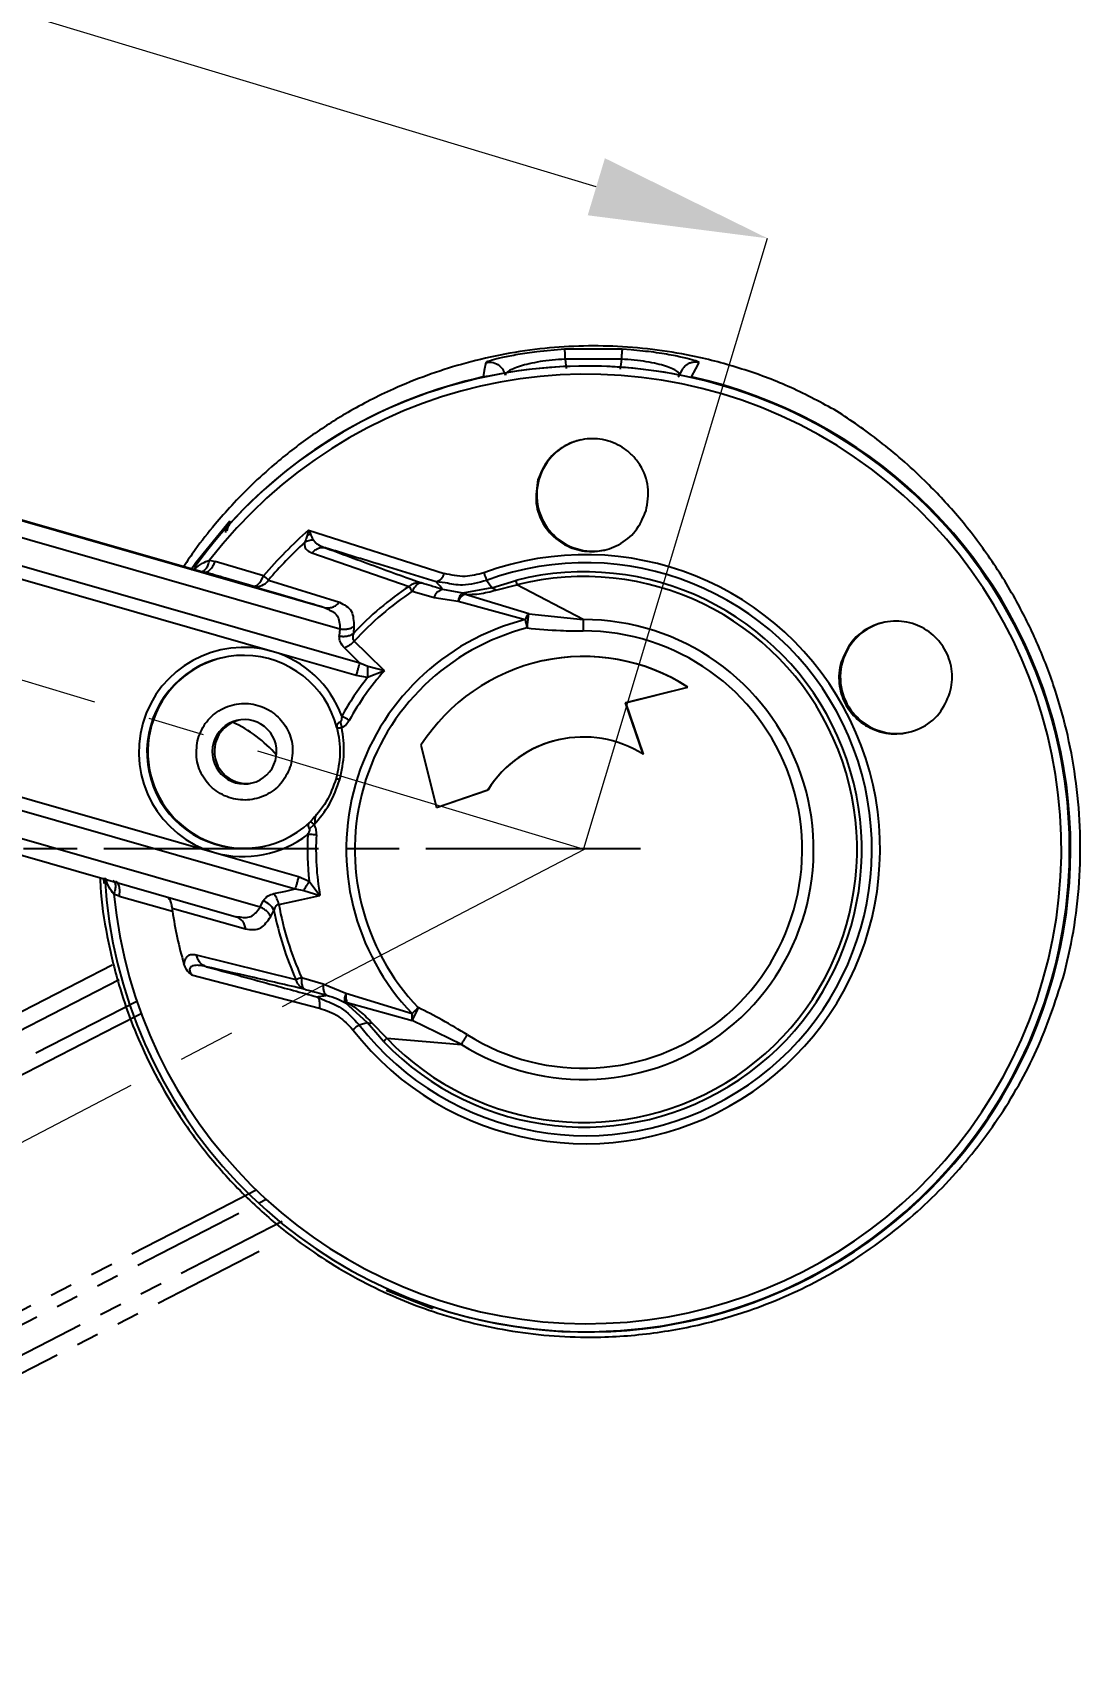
# Model space of a CAD drawing. Header units: millimetres. Extents: x 2451 to 4400, y 944 to 2322.
# Drawn here: x 4160.4 to 4219, y 1328.3 to 1419.1 of the extents above; entities that cross this region are included whole.
import ezdxf

# ---------------------------------------------------------------- set-up
doc = ezdxf.new("R2010")
doc.units = ezdxf.units.MM
for name, pattern in [('AM_ISO08W050', [18, 12, -1.5, 3, -1.5]), ('CENTER2', [28.575, 19.05, -3.175, 3.175, -3.175]), ('PHANTOM', [12.7, 6.35, -1.27, 1.27, -1.27, 1.27, -1.27])]:
    doc.linetypes.add(name, pattern=pattern)
for name, color, linetype, lineweight in [('AM_5', 3, 'Continuous', 25), ('AM_7', 4, 'AM_ISO08W050', 25), ('单点划线', 1, 'CENTER2', 13), ('标注', 3, 'Continuous', 13)]:
    doc.layers.add(name, color=color, linetype=linetype, lineweight=lineweight)
doc.styles.add('SLDTEXTSTYLE1', font='txt.shx', dxfattribs={"width": 0.7, "bigfont": 'gbcbig.shx'})
doc.dimstyles.new('SLDDIMSTYLE12$0', dxfattribs={"dimtxt": 12, "dimasz": 10, "dimexe": 0, "dimexo": 0.0625, "dimgap": 0.875, "dimtad": 1, "dimdec": 1, "dimlfac": 1.8, "dimrnd": 1e-09, "dimzin": 12, "dimdsep": 46, "dimtxsty": 'SLDTEXTSTYLE1', "dimcen": 0.09, "dimdle": 8.16, "dimclrd": 3, "dimclre": 3, "dimadec": 0, "dimazin": 3, "dimtfac": 1, "dimtdec": 1, "dimtofl": 0, "dimtmove": 0, "dimatfit": 3, "dimfxl": 0, "dimfrac": 2, "dimtolj": 1, "dimlwd": 5, "dimlwe": 5, "dimarcsym": 0})
doc.dimstyles.new('SLDDIMSTYLE12$2', dxfattribs={"dimtxt": 12, "dimasz": 10, "dimexe": 0, "dimexo": 0.0625, "dimgap": 0.875, "dimtad": 1, "dimdec": 1, "dimlfac": 1.8, "dimrnd": 1e-09, "dimzin": 12, "dimdsep": 46, "dimtxsty": 'SLDTEXTSTYLE1', "dimcen": 0.09, "dimdle": 8.16, "dimclrd": 3, "dimclre": 3, "dimadec": 0, "dimazin": 3, "dimtfac": 1, "dimtdec": 1, "dimtofl": 0, "dimtmove": 0, "dimatfit": 3, "dimfxl": 0, "dimfrac": 2, "dimtolj": 1, "dimlwd": 5, "dimlwe": 5, "dimarcsym": 0})

# ---------------------------------------------------------------- blocks, each defined once
blk = doc.blocks.new('*D80')
at = {"layer": 'Defpoints', "color": 0, "transparency": 16777216}
for p in [(3947.817, 1446.705), (3948.953, 1381.845), (4191.231, 1373.392), (4191.231, 1373.392), (3965.941, 1255.972)]:
    blk.add_point(p, dxfattribs=at)
at = {"layer": '标注', "color": 3, "linetype": 'Continuous', "lineweight": 5, "transparency": 16777216}
blk.add_arc((4191.231, 1373.392), 242.426, 165.60197, 205.16456, dxfattribs=at)
at = {"layer": '标注', "color": 3, "transparency": 16777216}
for points in [[(3954.814, 1434.12), (3958.025, 1433.225), (3959.105, 1443.305)], [(3973.308, 1271.047), (3970.32, 1269.568), (3976.252, 1261.346)]]:
    blk.add_solid(points, dxfattribs=at)
at = {"layer": '标注', "color": 0, "transparency": 16777216, "insert": (3955.724, 1351.199), "char_height": 10, "attachment_point": 5, "rotation": 275.38327, "style": 'SLDTEXTSTYLE1'}
blk.add_mtext('\\A1;60%%D', dxfattribs=at)
blk = doc.blocks.new('*D73')
at = {"layer": 'AM_5', "color": 3, "linetype": 'Continuous', "lineweight": 5, "transparency": 16777216}
blk.add_arc((4191.126, 1373.423), 206.755, 166.00983, 177.22853, dxfattribs=at)
at = {"layer": 'AM_5', "color": 3, "transparency": 16777216}
for points in [[(3988.897, 1423.849), (3992.111, 1422.966), (3993.156, 1433.05)], [(3986.279, 1383.38), (3982.947, 1383.461), (3984.371, 1373.423)]]:
    blk.add_solid(points, dxfattribs=at)
at = {"layer": 'Defpoints', "color": 0, "transparency": 16777216}
for p in [(3947.817, 1446.705), (3988.291, 1413.492), (3967.681, 1373.423), (4191.231, 1373.392), (4194.38, 1373.423)]:
    blk.add_point(p, dxfattribs=at)
at = {"layer": 'AM_5', "color": 0, "transparency": 16777216, "insert": (3979.778, 1404.56), "char_height": 12, "attachment_point": 5, "rotation": 81.61918, "style": 'SLDTEXTSTYLE1'}
blk.add_mtext('\\A1;15%%D', dxfattribs=at)
blk = doc.blocks.new('*D62')
at = {"layer": 'AM_5', "color": 3, "linetype": 'Continuous', "lineweight": 5, "transparency": 16777216}
for p, q in [((4001.86, 1431.427), (4011.875, 1464.679)), ((4191.912, 1410.454), (4021.45, 1461.795))]:
    blk.add_line(p, q, dxfattribs=at)
at = {"layer": 'AM_5', "color": 3, "lineweight": 5, "transparency": 16777216}
blk.add_line((4191.208, 1373.443), (4201.487, 1407.57), dxfattribs=at)
at = {"layer": 'AM_5', "color": 3, "transparency": 16777216}
for points in [[(4021.931, 1463.391), (4020.97, 1460.199), (4011.875, 1464.679)], [(4192.392, 1412.05), (4191.431, 1408.858), (4201.487, 1407.57)]]:
    blk.add_solid(points, dxfattribs=at)
at = {"layer": 'Defpoints', "color": 0, "transparency": 16777216}
for p in [(4011.875, 1464.679), (4001.842, 1431.367), (4191.19, 1373.383)]:
    blk.add_point(p, dxfattribs=at)
at = {"layer": 'AM_5', "color": 0, "transparency": 16777216, "insert": (4106.842, 1443.256), "char_height": 12, "attachment_point": 5, "rotation": 343.23837, "style": 'SLDTEXTSTYLE1'}
blk.add_mtext('\\A1;225', dxfattribs=at)

msp = doc.modelspace()

# ---------------------------------------------------------------- linework, layer by layer
at = {"color": 7, "linetype": 'Continuous', "lineweight": 25}
for p, q in [((4185.785, 1400.657), (4185.734, 1400.626)), ((4190.137, 1401.367), (4188.594, 1401.226)), ((4193.355, 1401.367), (4190.137, 1401.367)), ((4193.311, 1400.811), (4190.164, 1400.811)), ((4190.164, 1400.811), (4190.232, 1400.285)), ((4193.311, 1400.812), (4193.244, 1400.246)), ((4193.852, 1401.333), (4193.355, 1401.367)), ((4197.659, 1400.625), (4197.475, 1400.713)), ((4185.708, 1399.821), (4185.695, 1399.818)), ((4188.704, 1394.09), (4188.651, 1394.079)), ((4157.684, 1392.39), (4176.72, 1386.931)), ((4169.918, 1388.894), (4157.708, 1392.395)), ((4157.41, 1391.519), (4177.579, 1385.735)), ((4175.824, 1391.245), (4175.746, 1390.959)), ((4175.824, 1391.245), (4183.411, 1388.832)), ((4175.824, 1391.245), (4175.946, 1391.01)), ((4178.694, 1383.814), (4156.968, 1390.044)), ((4176.011, 1389.975), (4181.441, 1388.106)), ((4173.793, 1384.469), (4156.766, 1389.351)), ((4169.437, 1389.032), (4169.45, 1389.07)), ((4169.833, 1388.94), (4169.988, 1388.909)), ((4169.988, 1388.909), (4169.918, 1388.894)), ((4170.288, 1389.563), (4170.599, 1389.499)), ((4173.31, 1388.697), (4170.599, 1389.499)), ((4182.95, 1388.366), (4179.801, 1389.328)), ((4172.711, 1388.121), (4172.943, 1388.052)), ((4173.582, 1388.462), (4177.544, 1387.221)), ((4182.837, 1387.473), (4181.621, 1387.828)), ((4183.465, 1388.3), (4182.95, 1388.366)), ((4184.448, 1387.725), (4183.337, 1387.928)), ((4186.07, 1388.019), (4184.448, 1387.725)), ((4186.07, 1388.019), (4185.771, 1388.442)), ((4186.07, 1388.019), (4186.739, 1388.229)), ((4186.3, 1387.899), (4187.471, 1388.186)), ((4186.739, 1388.229), (4187.412, 1388.441)), ((4191.179, 1386.249), (4187.471, 1388.186)), ((4176.72, 1386.931), (4176.823, 1386.862)), ((4176.72, 1386.931), (4176.937, 1386.905)), ((4176.923, 1386.908), (4176.909, 1386.863)), ((4184.192, 1387.253), (4182.837, 1387.473)), ((4187.926, 1386.244), (4184.192, 1387.253)), ((4188.134, 1386.572), (4184.52, 1387.668)), ((4188.134, 1386.572), (4191.179, 1386.249)), ((4177.579, 1385.735), (4177.54, 1385.335)), ((4178.359, 1385.863), (4178.33, 1385.472)), ((4178.492, 1383.121), (4173.793, 1384.469)), ((4178.694, 1383.814), (4177.823, 1384.669)), ((4179.145, 1383.63), (4178.694, 1383.814)), ((4180.066, 1383.387), (4179.125, 1383.016)), ((4180.066, 1383.387), (4179.145, 1383.63)), ((4188.927, 1383.943), (4188.918, 1383.941)), ((4205.675, 1383.892), (4205.604, 1383.877)), ((4179.125, 1383.016), (4178.492, 1383.121)), ((4193.547, 1381.601), (4197.027, 1382.469)), ((4193.555, 1381.603), (4197.036, 1382.471)), ((4197.036, 1382.471), (4197.027, 1382.469)), ((4193.555, 1381.603), (4193.547, 1381.601)), ((4194.539, 1378.718), (4193.547, 1381.601)), ((4194.548, 1378.72), (4193.555, 1381.603)), ((4177.596, 1380.527), (4177.68, 1380.204)), ((4166.994, 1380.335), (4167.048, 1380.346)), ((4177.406, 1380.241), (4177.434, 1380.178)), ((4170.508, 1379.354), (4170.625, 1379.379)), ((4182.104, 1379.22), (4182.972, 1375.739)), ((4194.548, 1378.72), (4194.539, 1378.718)), ((4153.541, 1378.105), (4170.568, 1373.222)), ((4153.346, 1377.413), (4175.073, 1371.183)), ((4182.972, 1375.739), (4185.854, 1376.732)), ((4182.981, 1375.741), (4185.863, 1376.734)), ((4185.863, 1376.734), (4185.854, 1376.732)), ((4152.723, 1375.088), (4171.77, 1369.626)), ((4173.114, 1370.163), (4152.945, 1375.947)), ((4182.981, 1375.741), (4182.972, 1375.739)), ((4176.124, 1374.778), (4175.882, 1374.55)), ((4170.568, 1373.222), (4175.268, 1371.874)), ((4164.363, 1371.809), (4164.384, 1371.482)), ((4175.268, 1371.874), (4175.86, 1371.628)), ((4175.86, 1371.628), (4176.46, 1370.813)), ((4165.235, 1370.789), (4164.937, 1370.902)), ((4165.235, 1370.789), (4168.208, 1369.948)), ((4173.114, 1370.163), (4173.292, 1370.518)), ((4175.073, 1371.183), (4175.552, 1371.099)), ((4175.552, 1371.099), (4176.46, 1370.813)), ((4168.195, 1370.103), (4172.305, 1368.95)), ((4171.759, 1369.629), (4171.892, 1369.631)), ((4173.708, 1369.64), (4173.889, 1369.982)), ((4171.965, 1369.582), (4171.951, 1369.538)), ((4175.131, 1366.1), (4169.563, 1367.487)), ((4169.283, 1366.382), (4176.439, 1364.518)), ((4175.429, 1366.237), (4176.648, 1365.887)), ((4217.34, 1365.982), (4217.327, 1365.98)), ((4176.362, 1365.092), (4176.294, 1365.15)), ((4176.294, 1365.15), (4176.713, 1364.956)), ((4176.648, 1365.887), (4177.912, 1365.351)), ((4177.912, 1365.351), (4181.609, 1364.215)), ((4166.468, 1364.207), (4165.061, 1363.484)), ((4179.103, 1363.72), (4177.881, 1364.822)), ((4177.972, 1364.83), (4181.613, 1363.83)), ((4178.644, 1363.586), (4179.103, 1363.72)), ((4179.593, 1363.148), (4179.103, 1363.72)), ((4180.201, 1362.832), (4179.361, 1363.696)), ((4184.367, 1362.488), (4181.613, 1363.83)), ((4180.018, 1362.653), (4179.593, 1363.148)), ((4180.201, 1362.832), (4184.367, 1362.488)), ((4170.405, 1353.076), (4172.893, 1354.354)), ((4180.168, 1348.756), (4182.753, 1347.731)), ((4182.761, 1347.833), (4182.759, 1347.829)), ((4197.053, 1347.026), (4197.066, 1347.029))]:
    msp.add_line(p, q, dxfattribs=at)
at = {"color": 7, "linetype": 'PHANTOM', "lineweight": 25}
for p, q in [((4147.894, 1358.237), (4165.51, 1367.283)), ((4148.289, 1357.414), (4165.766, 1366.388)), ((4166.225, 1364.893), (4148.976, 1356.036)), ((4165.061, 1363.484), (4149.303, 1355.393)), ((4154.979, 1344.347), (4173.448, 1353.831)), ((4154.648, 1344.985), (4170.405, 1353.076)), ((4174.355, 1352.588), (4155.69, 1343.004)), ((4156.116, 1342.225), (4173.743, 1351.276))]:
    msp.add_line(p, q, dxfattribs=at)
at = {"color": 7, "linetype": 'Continuous', "lineweight": 25, "flags": 128}
for points in [[(4185.734, 1400.626), (4185.65, 1400.173), (4185.583, 1399.817)], [(4197.234, 1399.817), (4197.472, 1400.27), (4197.659, 1400.625)], [(4185.789, 1399.838), (4185.762, 1399.838), (4185.583, 1399.817)], [(4196.686, 1400.196), (4196.494, 1399.83), (4196.478, 1399.8)], [(4171.416, 1391.745), (4169.523, 1389.429), (4169.231, 1389.02)], [(4171.476, 1391.676), (4171.442, 1391.715), (4171.416, 1391.745)], [(4172.711, 1388.121), (4172.784, 1388.114), (4172.863, 1388.132), (4172.944, 1388.176), (4173.026, 1388.242), (4173.105, 1388.331), (4173.181, 1388.438), (4173.25, 1388.561), (4173.31, 1388.697)], [(4180.066, 1383.387), (4179.122, 1384.312), (4178.379, 1385.039)], [(4173.883, 1370.927), (4174.55, 1371.07), (4175.073, 1371.183)], [(4174.159, 1370.32), (4175.449, 1370.596), (4176.46, 1370.813)], [(4182.759, 1347.828), (4182.756, 1347.774), (4182.753, 1347.731)]]:
    msp.add_lwpolyline(points, dxfattribs=at)
at = {"color": 7, "linetype": 'Continuous', "lineweight": 25}
for centre, radius, start, end in [((4191.367, 1373.421), 26.549, 185.44631, 142.55572), ((4191.374, 1373.423), 26.999, 343.99795, 144.37216), ((4191.408, 1373.432), 27.021, 102.44988, 137.53256), ((4191.408, 1373.43), 27.023, 251.33315, 77.54961), ((4191.386, 1373.425), 27, 343.99967, 102.14019), ((4191.732, 1393.222), 3.15, 102.14289, 164.00219), ((4191.732, 1393.222), 3.15, 163.99967, 282.14019), ((4191.35, 1373.418), 23.64, 131.05303, 139.73783), ((4191.346, 1373.418), 23.278, 132.57575, 139.73778), ((4176.092, 1389.695), 0.996, 89.51081, 119.80629), ((4176.182, 1389.662), 1.368, 99.92431, 108.57758), ((4191.309, 1373.408), 16.468, 217.80792, 110.19454), ((4152.091, 1363.81), 32.705, 48.9186, 49.54784), ((4191.301, 1373.407), 16.02, 217.80792, 110.19454), ((4191.231, 1373.392), 15.526, 223.76375, 104.2387), ((4182.794, 1388.981), 0.635, 284.25693, 346.38415), ((4172.905, 1388.907), 0.81, 256.13749, 326.65871), ((4191.229, 1373.392), 17.673, 123.62673, 136.87996), ((4191.226, 1373.392), 17.341, 123.6355, 137.80261), ((4191.226, 1373.391), 15.265, 223.76387, 104.23864), ((4203.725, 1402.394), 26.472, 212.6677, 213.38343), ((4183.443, 1387.308), 0.628, 99.68998, 164.75306), ((4185.057, 1386.905), 0.933, 125.1911, 158.08506), ((4191.201, 1373.385), 13.27, 104.28896, 223.71352), ((4191.202, 1373.385), 12.863, 237.90451, 90.09862), ((4189.034, 1385.769), 1.206, 138.28952, 156.79982), ((4262.333, 1404.712), 76.665, 193.93929, 194.29763), ((4208.703, 1383.024), 3.15, 102.14289, 164.00219), ((4191.2, 1373.385), 12.79, 104.28897, 223.71351), ((4191.199, 1373.385), 12.227, 237.90204, 90.10104), ((4172.18, 1378.845), 5.85, 74.0024, 254.00006), ((4172.185, 1378.846), 5.4, 14.63064, 164.00143), ((4172.238, 1378.858), 5.4, 102.1429, 164.00218), ((4172.18, 1378.845), 5.85, 19.98893, 73.99815), ((4191.19, 1373.383), 10.799, 57.28113, 147.28505), ((4191.199, 1373.385), 10.799, 57.2812, 102.14227), ((4191.211, 1373.388), 14.974, 138.10256, 151.14854), ((4208.703, 1383.024), 3.15, 163.99967, 282.14019), ((4191.213, 1373.388), 15.453, 141.46177, 151.14852), ((4172.238, 1378.858), 1.8, 343.99745, 164.00009), ((4172.355, 1378.883), 1.8, 104.03604, 164.00205), ((4168.669, 1374.041), 7.084, 40.83204, 65.81779), ((4121.63, 1279.088), 116.172, 60.91799, 61.15396), ((4172.185, 1378.846), 5.4, 163.9984, 313.36529), ((4172.239, 1378.858), 5.4, 163.99975, 282.14011), ((4191.19, 1373.383), 6.299, 57.88144, 147.88541), ((4172.238, 1378.858), 1.8, 163.99745, 344.00009), ((4172.355, 1378.883), 1.8, 163.99943, 280.24751), ((4191.199, 1373.385), 6.3, 102.14271, 147.88527), ((4172.18, 1378.845), 5.849, 253.99862, 308.0114), ((4191.214, 1373.388), 15.455, 176.85372, 186.53999), ((4191.212, 1373.387), 14.975, 176.85373, 189.89901), ((4191.374, 1373.421), 26.999, 183.43897, 344.001), ((4172.945, 1369.532), 1.045, 25.50508, 70.60837), ((4172.803, 1370.07), 1.378, 10.4509, 38.42547), ((4191.351, 1373.417), 23.401, 188.52543, 195.91771), ((4191.231, 1373.391), 17.675, 191.12072, 204.365), ((4191.228, 1373.391), 17.343, 190.19887, 204.3629), ((4222.495, 1262.58), 113.842, 114.42078, 114.58603), ((4191.387, 1373.423), 26.998, 282.14308, 344.002), ((4182.773, 1364.035), 1.177, 171.18744, 190.00395), ((4282.323, 1259.549), 145.252, 133.70869, 133.89737), ((4224.027, 1344.052), 46.798, 154.02865, 154.99957)]:
    msp.add_arc(centre, radius, start, end, dxfattribs=at)
for points, knots in [([(4205.366, 1397.907), (4204.521, 1398.363), (4202.897, 1399.24), (4200.245, 1400.248), (4197.041, 1401.125), (4193.159, 1401.639), (4188.661, 1401.494), (4185.096, 1400.784), (4182.416, 1399.917), (4180.273, 1399.046), (4178.074, 1397.914), (4175.862, 1396.493), (4174.095, 1395.118), (4172.655, 1393.81), (4171.557, 1392.69), (4170.499, 1391.482), (4169.593, 1390.343), (4169.047, 1389.524), (4168.834, 1389.205)], [0, 0, 0, 0, 0.071614, 0.137643, 0.2038, 0.304372, 0.402157, 0.504692, 0.552104, 0.600982, 0.671215, 0.734097, 0.799434, 0.84332, 0.885298, 0.922253, 0.969711, 1, 1, 1, 1]), ([(4185.734, 1400.626), (4185.87, 1400.637), (4186.14, 1400.66), (4186.486, 1400.48), (4186.722, 1400.217), (4186.782, 1400.013), (4186.812, 1399.911)], [0, 0, 0, 0, 0.279995, 0.558141, 0.780004, 1, 1, 1, 1]), ([(4188.594, 1401.226), (4188.225, 1401.175), (4187.476, 1401.069), (4186.642, 1400.896), (4186.031, 1400.744), (4185.868, 1400.687), (4185.785, 1400.657)], [0, 0, 0, 0, 0.246705, 0.499768, 0.746875, 1, 1, 1, 1]), ([(4190.163, 1400.811), (4189.921, 1400.798), (4189.436, 1400.77), (4188.75, 1400.677), (4188.145, 1400.556), (4187.478, 1400.372), (4186.909, 1400.128), (4186.845, 1399.983), (4186.812, 1399.911)], [0, 0, 0, 0, 0.121685, 0.243639, 0.366587, 0.490871, 0.742797, 1, 1, 1, 1]), ([(4190.137, 1401.367), (4190.137, 1401.358), (4190.137, 1401.339), (4190.142, 1401.218), (4190.151, 1401.041), (4190.159, 1400.887), (4190.163, 1400.811)], [0, 0, 0, 0, 0.244843, 0.500126, 0.755342, 1, 1, 1, 1]), ([(4193.355, 1401.367), (4193.353, 1401.357), (4193.35, 1401.338), (4193.34, 1401.217), (4193.327, 1401.043), (4193.317, 1400.888), (4193.312, 1400.811)], [0, 0, 0, 0, 0.250675, 0.498046, 0.75107, 1, 1, 1, 1]), ([(4196.581, 1399.91), (4196.559, 1399.983), (4196.515, 1400.127), (4195.97, 1400.371), (4195.318, 1400.555), (4194.721, 1400.676), (4194.04, 1400.771), (4193.555, 1400.798), (4193.312, 1400.812)], [0, 0, 0, 0, 0.2566918, 0.5084306, 0.6328147, 0.7558991, 0.878044, 1, 1, 1, 1]), ([(4197.475, 1400.713), (4197.335, 1400.755), (4197.059, 1400.839), (4196.242, 1401.019), (4195.175, 1401.204), (4194.291, 1401.29), (4193.853, 1401.333)], [0, 0, 0, 0, 0.249103, 0.4902, 0.747282, 1, 1, 1, 1]), ([(4197.659, 1400.625), (4197.6, 1400.635), (4197.481, 1400.654), (4197.299, 1400.637), (4197.125, 1400.586), (4196.965, 1400.502), (4196.827, 1400.386), (4196.733, 1400.281), (4196.698, 1400.21), (4196.69, 1400.194)], [0, 0, 0, 0, 0.157001, 0.317201, 0.477389, 0.634354, 0.791344, 0.95154, 1, 1, 1, 1]), ([(4218.096, 1366.472), (4218.295, 1367.359), (4218.695, 1369.133), (4218.972, 1371.904), (4218.992, 1374.688), (4218.739, 1377.438), (4218.232, 1380.104), (4217.494, 1382.649), (4216.552, 1385.053), (4215.338, 1387.489), (4213.841, 1389.879), (4212.09, 1392.134), (4210.024, 1394.327), (4207.68, 1396.351), (4206.149, 1397.381), (4205.366, 1397.907)], [0, 0, 0, 0, 0.062795, 0.125598, 0.188079, 0.250577, 0.312656, 0.374699, 0.437276, 0.500939, 0.582011, 0.664997, 0.750798, 0.872476, 1, 1, 1, 1]), ([(4194.697, 1392.34), (4194.771, 1392.783), (4194.914, 1393.648), (4194.509, 1394.717), (4193.979, 1395.403), (4193.506, 1395.81), (4192.977, 1396.109), (4192.412, 1396.298), (4191.83, 1396.378), (4191.246, 1396.35), (4190.673, 1396.213), (4189.941, 1395.886), (4189.118, 1395.204), (4188.812, 1394.466), (4188.651, 1394.079)], [0, 0, 0, 0, 0.14541, 0.284368, 0.350018, 0.411321, 0.470123, 0.526984, 0.581626, 0.63657, 0.692262, 0.749136, 0.868448, 1, 1, 1, 1]), ([(4188.651, 1394.079), (4188.58, 1393.633), (4188.437, 1392.74), (4188.92, 1391.491), (4189.676, 1390.692), (4190.411, 1390.292), (4190.967, 1390.114), (4191.533, 1390.041), (4192.095, 1390.07), (4192.647, 1390.198), (4193.374, 1390.512), (4194.212, 1391.187), (4194.529, 1391.94), (4194.697, 1392.34)], [0, 0, 0, 0, 0.142632, 0.285482, 0.416144, 0.474738, 0.529504, 0.581677, 0.633855, 0.685856, 0.741015, 0.862575, 1, 1, 1, 1]), ([(4171.416, 1391.745), (4171.372, 1391.692), (4171.286, 1391.587), (4171.208, 1391.402), (4171.174, 1391.242), (4171.182, 1391.147), (4171.185, 1391.117)], [0, 0, 0, 0, 0.300141, 0.584582, 0.869012, 1, 1, 1, 1]), ([(4171.476, 1391.676), (4171.435, 1391.624), (4171.352, 1391.519), (4171.278, 1391.354), (4171.262, 1391.243), (4171.255, 1391.2)], [0, 0, 0, 0, 0.37231, 0.754124, 1, 1, 1, 1]), ([(4175.597, 1390.559), (4175.595, 1390.487), (4175.592, 1390.332), (4175.718, 1390.116), (4175.895, 1390.031), (4176.011, 1389.975)], [0, 0, 0, 0, 0.232005, 0.497982, 1, 1, 1, 1]), ([(4175.746, 1390.959), (4175.72, 1390.876), (4175.673, 1390.733), (4175.619, 1390.611), (4175.597, 1390.559)], [0, 0, 0, 0, 0.583032, 1, 1, 1, 1]), ([(4176.1, 1390.691), (4176.076, 1390.743), (4176.032, 1390.84), (4175.973, 1390.956), (4175.946, 1391.01)], [0, 0, 0, 0, 0.53648, 1, 1, 1, 1]), ([(4176.1, 1390.691), (4176.131, 1390.646), (4176.2, 1390.542), (4176.437, 1390.387), (4176.662, 1390.302), (4176.813, 1390.244)], [0, 0, 0, 0, 0.20311, 0.46478, 1, 1, 1, 1]), ([(4176.813, 1390.244), (4176.744, 1390.256), (4176.604, 1390.281), (4176.385, 1390.237), (4176.178, 1390.138), (4176.066, 1390.029), (4176.011, 1389.975)], [0, 0, 0, 0, 0.245495, 0.5, 0.754505, 1, 1, 1, 1]), ([(4176.813, 1390.244), (4177.816, 1389.874), (4179.539, 1389.239), (4181.374, 1388.573), (4182.141, 1388.295)], [0, 0, 0, 0, 0.582075, 1, 1, 1, 1]), ([(4179.801, 1389.328), (4179.734, 1389.348), (4178.724, 1389.656), (4177.736, 1389.961), (4176.813, 1390.244)], [0, 0, 0, 0, 0.066202, 1, 1, 1, 1]), ([(4169.45, 1389.07), (4169.59, 1389.192), (4169.835, 1389.406), (4170.152, 1389.516), (4170.288, 1389.563)], [0, 0, 0, 0, 0.568421, 1, 1, 1, 1]), ([(4169.833, 1388.94), (4169.876, 1388.944), (4169.966, 1388.954), (4170.099, 1389.088), (4170.215, 1389.295), (4170.264, 1389.475), (4170.288, 1389.563)], [0, 0, 0, 0, 0.243227, 0.500002, 0.756776, 1, 1, 1, 1]), ([(4169.988, 1388.909), (4170.038, 1388.906), (4170.139, 1388.898), (4170.313, 1389.02), (4170.477, 1389.225), (4170.56, 1389.409), (4170.6, 1389.499)], [0, 0, 0, 0, 0.242333, 0.499939, 0.757578, 1, 1, 1, 1]), ([(4172.711, 1388.121), (4172.198, 1388.269), (4171.289, 1388.532), (4170.383, 1388.795), (4169.988, 1388.909)], [0, 0, 0, 0, 0.564291, 1, 1, 1, 1]), ([(4185.624, 1388.864), (4185.271, 1388.771), (4184.513, 1388.57), (4183.795, 1388.741), (4183.411, 1388.832)], [0, 0, 0, 0, 0.464448, 1, 1, 1, 1]), ([(4172.943, 1388.052), (4173.626, 1387.849), (4174.869, 1387.48), (4176.145, 1387.102), (4176.72, 1386.931)], [0, 0, 0, 0, 0.549506, 1, 1, 1, 1]), ([(4182.141, 1388.295), (4182.1, 1388.296), (4182.044, 1388.298), (4181.953, 1388.252), (4181.861, 1388.184), (4181.739, 1388.048), (4181.66, 1387.902), (4181.62, 1387.829)], [0, 0, 0, 0, 0.249845, 0.34197, 0.500327, 0.750165, 1, 1, 1, 1]), ([(4183.337, 1387.928), (4183.116, 1387.995), (4182.716, 1388.118), (4182.319, 1388.241), (4182.141, 1388.295)], [0, 0, 0, 0, 0.553091, 1, 1, 1, 1]), ([(4183.337, 1387.928), (4183.264, 1388.01), (4183.135, 1388.156), (4183.007, 1388.302), (4182.95, 1388.366)], [0, 0, 0, 0, 0.561755, 1, 1, 1, 1]), ([(4185.771, 1388.442), (4185.322, 1388.312), (4184.545, 1388.086), (4183.786, 1388.237), (4183.465, 1388.3)], [0, 0, 0, 0, 0.577506, 1, 1, 1, 1]), ([(4184.52, 1387.668), (4184.623, 1387.664), (4184.906, 1387.654), (4185.508, 1387.69), (4185.99, 1387.817), (4186.3, 1387.899)], [0, 0, 0, 0, 0.168568, 0.464004, 1, 1, 1, 1]), ([(4186.07, 1388.019), (4186.104, 1388.017), (4186.172, 1388.014), (4186.258, 1387.937), (4186.3, 1387.899)], [0, 0, 0, 0, 0.502158, 1, 1, 1, 1]), ([(4176.823, 1386.862), (4177.055, 1386.758), (4177.516, 1386.552), (4177.558, 1386.006), (4177.579, 1385.735)], [0, 0, 0, 0, 0.504897, 1, 1, 1, 1]), ([(4176.937, 1386.905), (4177.013, 1386.915), (4177.165, 1386.934), (4177.378, 1387.047), (4177.489, 1387.164), (4177.544, 1387.221)], [0, 0, 0, 0, 0.339566, 0.677179, 1, 1, 1, 1]), ([(4177.544, 1387.221), (4177.814, 1387.089), (4178.314, 1386.844), (4178.345, 1386.172), (4178.359, 1385.863)], [0, 0, 0, 0, 0.539506, 1, 1, 1, 1]), ([(4184.192, 1387.253), (4184.208, 1387.319), (4184.24, 1387.45), (4184.304, 1387.597), (4184.367, 1387.686), (4184.416, 1387.717), (4184.44, 1387.724), (4184.447, 1387.725), (4184.448, 1387.725)], [0, 0, 0, 0, 0.249882, 0.499769, 0.74966, 0.925548, 0.990893, 1, 1, 1, 1]), ([(4184.52, 1387.668), (4184.52, 1387.668), (4184.52, 1387.668), (4184.52, 1387.668), (4184.52, 1387.668), (4184.509, 1387.683), (4184.486, 1387.71), (4184.461, 1387.72), (4184.448, 1387.725)], [0, 0, 0, 0, 0.000033, 0.000106, 0.000368, 0.001362, 0.482016, 1, 1, 1, 1]), ([(4188.043, 1385.779), (4188.052, 1385.847), (4188.071, 1385.988), (4188.084, 1386.201), (4188.121, 1386.415), (4188.129, 1386.517), (4188.134, 1386.572)], [0, 0, 0, 0, 0.210087, 0.435471, 0.695444, 1, 1, 1, 1]), ([(4211.685, 1382.146), (4211.731, 1382.345), (4211.822, 1382.735), (4211.811, 1383.346), (4211.695, 1383.93), (4211.474, 1384.474), (4211.158, 1384.965), (4210.616, 1385.541), (4209.719, 1386.064), (4208.468, 1386.243), (4207.215, 1385.913), (4206.141, 1385.117), (4205.781, 1384.284), (4205.604, 1383.877)], [0, 0, 0, 0, 0.060853, 0.119333, 0.175829, 0.230775, 0.28479, 0.339989, 0.455018, 0.579343, 0.716565, 0.861272, 1, 1, 1, 1]), ([(4177.54, 1385.335), (4177.609, 1385.324), (4177.749, 1385.303), (4177.962, 1385.322), (4178.163, 1385.375), (4178.275, 1385.44), (4178.33, 1385.472)], [0, 0, 0, 0, 0.246503, 0.500005, 0.753505, 1, 1, 1, 1]), ([(4177.823, 1384.669), (4177.736, 1384.773), (4177.551, 1384.993), (4177.544, 1385.217), (4177.54, 1385.335)], [0, 0, 0, 0, 0.471381, 1, 1, 1, 1]), ([(4177.579, 1385.735), (4177.646, 1385.725), (4177.782, 1385.703), (4177.99, 1385.718), (4178.19, 1385.768), (4178.303, 1385.831), (4178.359, 1385.863)], [0, 0, 0, 0, 0.242489, 0.494409, 0.74924, 1, 1, 1, 1]), ([(4178.33, 1385.472), (4178.307, 1385.389), (4178.275, 1385.272), (4178.314, 1385.123), (4178.358, 1385.066), (4178.379, 1385.039)], [0, 0, 0, 0, 0.557877, 0.788978, 1, 1, 1, 1]), ([(4188.043, 1385.779), (4188.665, 1385.722), (4189.707, 1385.626), (4190.755, 1385.616), (4191.177, 1385.612)], [0, 0, 0, 0, 0.596197, 1, 1, 1, 1]), ([(4178.379, 1385.039), (4178.337, 1384.997), (4178.251, 1384.913), (4178.109, 1384.807), (4177.964, 1384.721), (4177.87, 1384.686), (4177.823, 1384.669)], [0, 0, 0, 0, 0.247453, 0.499968, 0.752499, 1, 1, 1, 1]), ([(4179.125, 1383.016), (4179.127, 1383.073), (4179.13, 1383.186), (4179.135, 1383.35), (4179.141, 1383.502), (4179.144, 1383.587), (4179.145, 1383.63)], [0, 0, 0, 0, 0.250968, 0.504254, 0.755357, 1, 1, 1, 1]), ([(4205.604, 1383.877), (4205.557, 1383.673), (4205.467, 1383.283), (4205.478, 1382.675), (4205.591, 1382.102), (4205.805, 1381.569), (4206.107, 1381.088), (4206.63, 1380.517), (4207.514, 1379.979), (4208.767, 1379.773), (4210.045, 1380.091), (4211.145, 1380.896), (4211.51, 1381.74), (4211.685, 1382.146)], [0, 0, 0, 0, 0.0639786, 0.1218211, 0.1774323, 0.2306963, 0.2827302, 0.3360924, 0.449634, 0.5803058, 0.7241629, 0.8675599, 1, 1, 1, 1]), ([(4177.596, 1380.527), (4177.563, 1380.509), (4177.495, 1380.472), (4177.427, 1380.391), (4177.392, 1380.305), (4177.404, 1380.24), (4177.409, 1380.21)], [0, 0, 0, 0, 0.2175, 0.445634, 0.745318, 1, 1, 1, 1]), ([(4177.678, 1380.845), (4177.675, 1380.778), (4177.671, 1380.682), (4177.642, 1380.581), (4177.617, 1380.541), (4177.602, 1380.531), (4177.596, 1380.527)], [0, 0, 0, 0, 0.587357, 0.834698, 0.924951, 1, 1, 1, 1]), ([(4178.096, 1380.613), (4178.043, 1380.528), (4177.961, 1380.397), (4177.811, 1380.262), (4177.723, 1380.223), (4177.68, 1380.204)], [0, 0, 0, 0, 0.491851, 0.753513, 1, 1, 1, 1]), ([(4177.409, 1380.21), (4177.501, 1379.729), (4177.675, 1378.811), (4177.467, 1377.825), (4177.368, 1377.356)], [0, 0, 0, 0, 0.52489, 1, 1, 1, 1]), ([(4177.68, 1380.204), (4177.645, 1380.196), (4177.573, 1380.178), (4177.485, 1380.171), (4177.426, 1380.175), (4177.415, 1380.199), (4177.409, 1380.21)], [0, 0, 0, 0, 0.217541, 0.446787, 0.743209, 1, 1, 1, 1]), ([(4177.567, 1377.297), (4177.673, 1377.791), (4177.887, 1378.783), (4177.749, 1379.73), (4177.68, 1380.204)], [0, 0, 0, 0, 0.498464, 1, 1, 1, 1]), ([(4177.368, 1377.356), (4177.204, 1376.907), (4176.858, 1375.961), (4176.225, 1375.279), (4175.893, 1374.92)], [0, 0, 0, 0, 0.47527, 1, 1, 1, 1]), ([(4176.124, 1374.778), (4176.436, 1375.144), (4177.054, 1375.871), (4177.397, 1376.825), (4177.567, 1377.297)], [0, 0, 0, 0, 0.504511, 1, 1, 1, 1]), ([(4177.567, 1377.297), (4177.538, 1377.306), (4177.479, 1377.323), (4177.416, 1377.342), (4177.375, 1377.354), (4177.37, 1377.355), (4177.368, 1377.356)], [0, 0, 0, 0, 0.249263, 0.504427, 0.75727, 1, 1, 1, 1]), ([(4176.189, 1374.86), (4176.185, 1374.916), (4176.174, 1375.097), (4176.23, 1375.271), (4176.269, 1375.391)], [0, 0, 0, 0, 0.31053, 1, 1, 1, 1]), ([(4175.783, 1374.236), (4175.816, 1374.294), (4175.863, 1374.376), (4175.892, 1374.478), (4175.893, 1374.526), (4175.885, 1374.542), (4175.882, 1374.55)], [0, 0, 0, 0, 0.578898, 0.832506, 0.924254, 1, 1, 1, 1]), ([(4175.882, 1374.55), (4175.864, 1374.581), (4175.828, 1374.644), (4175.811, 1374.741), (4175.826, 1374.841), (4175.869, 1374.892), (4175.893, 1374.92)], [0, 0, 0, 0, 0.205184, 0.419761, 0.680021, 1, 1, 1, 1]), ([(4176.124, 1374.778), (4176.098, 1374.805), (4176.042, 1374.863), (4175.977, 1374.912), (4175.923, 1374.936), (4175.903, 1374.926), (4175.893, 1374.92)], [0, 0, 0, 0, 0.228366, 0.478122, 0.715062, 1, 1, 1, 1]), ([(4176.26, 1374.209), (4176.26, 1374.308), (4176.26, 1374.462), (4176.205, 1374.657), (4176.151, 1374.738), (4176.124, 1374.778)], [0, 0, 0, 0, 0.48361, 0.750827, 1, 1, 1, 1]), ([(4164.169, 1371.805), (4164.174, 1371.64), (4164.204, 1370.556), (4164.53, 1368.544), (4165.279, 1365.344), (4166.65, 1361.766), (4168.582, 1358.399), (4170.684, 1355.657), (4172.716, 1353.532), (4174.785, 1351.786), (4176.807, 1350.376), (4178.739, 1349.256), (4180.674, 1348.336), (4183.257, 1347.335), (4186.776, 1346.411), (4190.888, 1346.025), (4194.7, 1346.234), (4197.904, 1346.809), (4201.334, 1347.844), (4204.953, 1349.497), (4208.655, 1351.974), (4211.917, 1355.021), (4214.624, 1358.527), (4216.771, 1362.376), (4217.654, 1365.108), (4218.096, 1366.472)], [0, 0, 0, 0, 0.0069046, 0.0451883, 0.0828349, 0.1397483, 0.1965027, 0.2340919, 0.2735044, 0.309768, 0.3380985, 0.3681057, 0.3953829, 0.4201908, 0.4742484, 0.534276, 0.5776485, 0.6202123, 0.6587127, 0.7146825, 0.7720212, 0.8288848, 0.8855884, 0.9428858, 1, 1, 1, 1]), ([(4164.937, 1370.902), (4164.843, 1371.021), (4164.634, 1371.284), (4164.54, 1371.597), (4164.489, 1371.768)], [0, 0, 0, 0, 0.454471, 1, 1, 1, 1]), ([(4164.879, 1371.664), (4164.914, 1371.639), (4164.985, 1371.585), (4165.028, 1371.405), (4165.018, 1371.169), (4164.964, 1370.989), (4164.937, 1370.901)], [0, 0, 0, 0, 0.240723, 0.496556, 0.754252, 1, 1, 1, 1]), ([(4165.235, 1370.789), (4165.249, 1370.886), (4165.277, 1371.086), (4165.245, 1371.345), (4165.162, 1371.538), (4165.071, 1371.584), (4165.027, 1371.606)], [0, 0, 0, 0, 0.242424, 0.500064, 0.757669, 1, 1, 1, 1]), ([(4175.86, 1371.628), (4175.832, 1371.579), (4175.775, 1371.482), (4175.693, 1371.342), (4175.617, 1371.21), (4175.574, 1371.136), (4175.552, 1371.099)], [0, 0, 0, 0, 0.247793, 0.5, 0.752208, 1, 1, 1, 1]), ([(4168.195, 1370.103), (4168.189, 1370.184), (4168.175, 1370.358), (4168.081, 1370.58), (4167.977, 1370.679), (4167.927, 1370.728)], [0, 0, 0, 0, 0.31238, 0.667721, 1, 1, 1, 1]), ([(4173.292, 1370.518), (4173.366, 1370.625), (4173.493, 1370.808), (4173.768, 1370.891), (4173.883, 1370.927)], [0, 0, 0, 0, 0.582254, 1, 1, 1, 1]), ([(4168.195, 1370.103), (4168.196, 1370.075), (4168.198, 1370.023), (4168.205, 1369.971), (4168.208, 1369.948)], [0, 0, 0, 0, 0.548534, 1, 1, 1, 1]), ([(4171.958, 1369.536), (4171.958, 1369.537), (4171.903, 1369.587), (4171.831, 1369.608), (4171.759, 1369.629)], [0, 0, 0, 0, 0.006595, 1, 1, 1, 1]), ([(4171.892, 1369.631), (4172.139, 1369.593), (4172.633, 1369.517), (4172.954, 1369.948), (4173.114, 1370.163)], [0, 0, 0, 0, 0.501046, 1, 1, 1, 1]), ([(4172.305, 1368.95), (4172.602, 1368.913), (4173.153, 1368.846), (4173.533, 1369.39), (4173.708, 1369.64)], [0, 0, 0, 0, 0.539075, 1, 1, 1, 1]), ([(4173.708, 1369.64), (4173.677, 1369.697), (4173.615, 1369.811), (4173.472, 1369.959), (4173.303, 1370.083), (4173.176, 1370.137), (4173.114, 1370.163)], [0, 0, 0, 0, 0.250761, 0.505592, 0.757512, 1, 1, 1, 1]), ([(4174.159, 1370.32), (4174.122, 1370.306), (4174.046, 1370.278), (4173.942, 1370.166), (4173.91, 1370.055), (4173.889, 1369.982)], [0, 0, 0, 0, 0.241397, 0.501809, 1, 1, 1, 1]), ([(4172.305, 1368.95), (4172.289, 1369.027), (4172.256, 1369.185), (4172.136, 1369.392), (4172.017, 1369.488), (4171.958, 1369.536)], [0, 0, 0, 0, 0.323526, 0.661877, 1, 1, 1, 1]), ([(4169.563, 1367.487), (4169.448, 1367.503), (4169.244, 1367.533), (4169.023, 1367.415), (4168.893, 1367.234), (4168.862, 1367.074), (4168.847, 1366.999)], [0, 0, 0, 0, 0.37521, 0.666986, 0.844772, 1, 1, 1, 1]), ([(4169.283, 1366.382), (4169.179, 1366.472), (4168.986, 1366.638), (4168.89, 1366.886), (4168.847, 1366.999)], [0, 0, 0, 0, 0.541683, 1, 1, 1, 1]), ([(4170.102, 1366.836), (4169.955, 1366.868), (4169.704, 1366.922), (4169.43, 1366.914), (4169.286, 1366.863), (4169.218, 1366.813), (4169.176, 1366.747), (4169.164, 1366.662), (4169.184, 1366.568), (4169.225, 1366.473), (4169.263, 1366.414), (4169.283, 1366.382)], [0, 0, 0, 0, 0.339255, 0.578347, 0.663574, 0.730427, 0.788996, 0.843609, 0.891048, 0.941203, 1, 1, 1, 1]), ([(4170.102, 1366.836), (4170.037, 1366.862), (4169.904, 1366.915), (4169.742, 1367.067), (4169.619, 1367.26), (4169.581, 1367.412), (4169.563, 1367.487)], [0, 0, 0, 0, 0.245495, 0.5, 0.754505, 1, 1, 1, 1]), ([(4170.102, 1366.836), (4171.284, 1366.515), (4173.327, 1365.961), (4175.414, 1365.39), (4176.294, 1365.15)], [0, 0, 0, 0, 0.578682, 1, 1, 1, 1]), ([(4175.626, 1365.571), (4174.607, 1365.807), (4172.714, 1366.244), (4170.927, 1366.649), (4170.102, 1366.836)], [0, 0, 0, 0, 0.5379635, 1, 1, 1, 1]), ([(4175.626, 1365.571), (4175.569, 1365.594), (4175.457, 1365.638), (4175.315, 1365.759), (4175.199, 1365.913), (4175.154, 1366.037), (4175.131, 1366.1)], [0, 0, 0, 0, 0.249989, 0.500011, 0.750008, 1, 1, 1, 1]), ([(4175.626, 1365.571), (4175.853, 1365.51), (4176.255, 1365.401), (4176.659, 1365.291), (4176.833, 1365.244)], [0, 0, 0, 0, 0.566945, 1, 1, 1, 1]), ([(4176.294, 1365.15), (4176.394, 1365.168), (4176.573, 1365.199), (4176.754, 1365.23), (4176.833, 1365.244)], [0, 0, 0, 0, 0.558226, 1, 1, 1, 1]), ([(4176.439, 1364.518), (4176.446, 1364.595), (4176.459, 1364.755), (4176.434, 1364.946), (4176.399, 1365.062), (4176.366, 1365.088), (4176.362, 1365.092)], [0, 0, 0, 0, 0.305842, 0.627107, 0.950502, 1, 1, 1, 1]), ([(4176.648, 1365.887), (4176.643, 1365.809), (4176.634, 1365.648), (4176.668, 1365.45), (4176.734, 1365.302), (4176.801, 1365.263), (4176.833, 1365.244)], [0, 0, 0, 0, 0.244617, 0.499999, 0.755381, 1, 1, 1, 1]), ([(4176.833, 1365.244), (4177.038, 1365.182), (4177.39, 1365.075), (4177.736, 1364.897), (4177.881, 1364.822)], [0, 0, 0, 0, 0.580226, 1, 1, 1, 1]), ([(4177.912, 1365.351), (4177.891, 1365.288), (4177.849, 1365.16), (4177.826, 1365.003), (4177.833, 1364.896), (4177.857, 1364.846), (4177.873, 1364.829), (4177.878, 1364.824), (4177.88, 1364.823), (4177.881, 1364.822)], [0, 0, 0, 0, 0.249887, 0.499773, 0.749657, 0.925292, 0.975266, 0.990784, 1, 1, 1, 1]), ([(4177.912, 1365.351), (4177.906, 1365.243), (4177.893, 1365.026), (4177.946, 1364.895), (4177.972, 1364.83)], [0, 0, 0, 0, 0.5000016, 1, 1, 1, 1]), ([(4176.439, 1364.518), (4176.812, 1364.391), (4177.51, 1364.153), (4178.047, 1363.581), (4178.298, 1363.313)], [0, 0, 0, 0, 0.53315, 1, 1, 1, 1]), ([(4176.713, 1364.956), (4177.035, 1364.834), (4177.777, 1364.552), (4178.331, 1363.936), (4178.644, 1363.586)], [0, 0, 0, 0, 0.4334973, 1, 1, 1, 1]), ([(4177.881, 1364.822), (4177.894, 1364.819), (4177.913, 1364.814), (4177.943, 1364.82), (4177.96, 1364.826), (4177.969, 1364.829), (4177.972, 1364.83)], [0, 0, 0, 0, 0.497747, 0.757125, 0.91733, 1, 1, 1, 1]), ([(4179.361, 1363.696), (4179.155, 1363.915), (4178.813, 1364.279), (4178.351, 1364.605), (4178.094, 1364.762), (4178.005, 1364.812), (4177.972, 1364.83)], [0, 0, 0, 0, 0.504339, 0.834166, 0.937893, 1, 1, 1, 1]), ([(4184.702, 1363.027), (4184.231, 1363.312), (4183.336, 1363.856), (4182.399, 1364.324), (4181.955, 1364.546)], [0, 0, 0, 0, 0.525614, 1, 1, 1, 1]), ([(4179.103, 1363.72), (4179.132, 1363.702), (4179.191, 1363.667), (4179.304, 1363.686), (4179.361, 1363.696)], [0, 0, 0, 0, 0.5, 1, 1, 1, 1]), ([(4182.759, 1347.829), (4182.759, 1347.829), (4182.759, 1347.829), (4182.759, 1347.828), (4182.759, 1347.828)], [0, 0, 0, 0, 0.56, 1, 1, 1, 1])]:
    msp.add_open_spline(points, degree=3, knots=knots, dxfattribs=at)
for points in [[(4185.624, 1388.864), (4185.644, 1388.807), (4185.686, 1388.692), (4185.731, 1388.563), (4185.763, 1388.472), (4185.768, 1388.452), (4185.771, 1388.442)], [(4181.442, 1388.108), (4181.495, 1388.149), (4181.6, 1388.23), (4181.779, 1388.299), (4181.963, 1388.327), (4182.082, 1388.306), (4182.141, 1388.295)], [(4187.412, 1388.441), (4187.416, 1388.424), (4187.422, 1388.389), (4187.455, 1388.254), (4187.471, 1388.186)], [(4191.179, 1386.249), (4191.179, 1386.205), (4191.178, 1386.116), (4191.177, 1385.958), (4191.177, 1385.788), (4191.177, 1385.671), (4191.177, 1385.612)], [(4178.492, 1383.121), (4178.512, 1383.188), (4178.55, 1383.322), (4178.605, 1383.511), (4178.655, 1383.682), (4178.681, 1383.77), (4178.694, 1383.814)], [(4169.643, 1379.602), (4169.78, 1379.93), (4170.052, 1380.587), (4170.9, 1381.279), (4171.924, 1381.611), (4173.002, 1381.521), (4173.964, 1381.025), (4174.656, 1380.202), (4175.009, 1379.166), (4174.892, 1378.464), (4174.834, 1378.113)], [(4174.834, 1378.113), (4174.697, 1377.785), (4174.425, 1377.128), (4173.577, 1376.436), (4172.553, 1376.105), (4171.475, 1376.195), (4170.513, 1376.69), (4169.82, 1377.513), (4169.468, 1378.549), (4169.585, 1379.251), (4169.643, 1379.602)], [(4176.26, 1374.209), (4176.186, 1374.214), (4176.036, 1374.222), (4175.867, 1374.231), (4175.783, 1374.236)], [(4175.268, 1371.874), (4175.249, 1371.807), (4175.21, 1371.674), (4175.157, 1371.484), (4175.109, 1371.314), (4175.085, 1371.226), (4175.073, 1371.183)], [(4175.429, 1366.237), (4175.424, 1366.154), (4175.414, 1365.989), (4175.45, 1365.786), (4175.519, 1365.633), (4175.59, 1365.592), (4175.625, 1365.572)], [(4178.298, 1363.313), (4178.346, 1363.351), (4178.441, 1363.425), (4178.548, 1363.509), (4178.622, 1363.568), (4178.637, 1363.58), (4178.644, 1363.586)], [(4180.018, 1362.653), (4180.03, 1362.665), (4180.053, 1362.688), (4180.152, 1362.784), (4180.201, 1362.832)], [(4184.366, 1362.488), (4184.389, 1362.525), (4184.435, 1362.6), (4184.519, 1362.733), (4184.608, 1362.877), (4184.671, 1362.977), (4184.702, 1363.027)]]:
    msp.add_open_spline(points, degree=3, dxfattribs=at)
at = {"layer": 'AM_7'}
msp.add_line((4194.38, 1373.423), (3967.681, 1373.423), dxfattribs=at)
at = {"layer": '单点划线'}
for q in [(3947.817, 1446.705), (3965.941, 1255.972)]:
    msp.add_line((4191.231, 1373.392), q, dxfattribs=at)

# ---------------------------------------------------------------- dimensions: what is measured, and where the dimension line sits
at = {"layer": 'AM_5'}
dim = msp.add_linear_dim(base=(4011.875, 1464.679), p1=(4191.19, 1373.383), p2=(4001.842, 1431.367), angle=163.23837, text='225', dimstyle='SLDDIMSTYLE12$0', override={"dimlfac": 1, "dimpost": ''}, dxfattribs=at)
dim.commit()
dim.dimension.update_dxf_attribs({"geometry": '*D62', "text_midpoint": (4104.859, 1436.673), "dimtype": 160})
dim = msp.add_angular_dim_2l(base=(3988.291, 1413.492), line1=((4191.231, 1373.392), (3947.817, 1446.705)), line2=((4194.38, 1373.423), (3967.681, 1373.423)), text='15%%D', dimstyle='SLDDIMSTYLE12$2', override={"dimlfac": 1}, dxfattribs=at)
dim.commit()
dim.dimension.update_dxf_attribs({"geometry": '*D73', "text_midpoint": (3979.778, 1404.56)})
at = {"layer": '标注'}
dim = msp.add_angular_dim_2l(base=(3948.953, 1381.845), line1=((4191.231, 1373.392), (3947.817, 1446.705)), line2=((4191.231, 1373.392), (3965.941, 1255.972)), text='60%%D', dimstyle='SLDDIMSTYLE12$2', override={"dimtxt": 10, "dimadec": 3, "dimtdec": 3, "dimtzin": 0}, dxfattribs=at)
dim.commit()
dim.dimension.update_dxf_attribs({"geometry": '*D80', "text_midpoint": (3955.724, 1351.199)})

doc.saveas('drawing.dxf')
